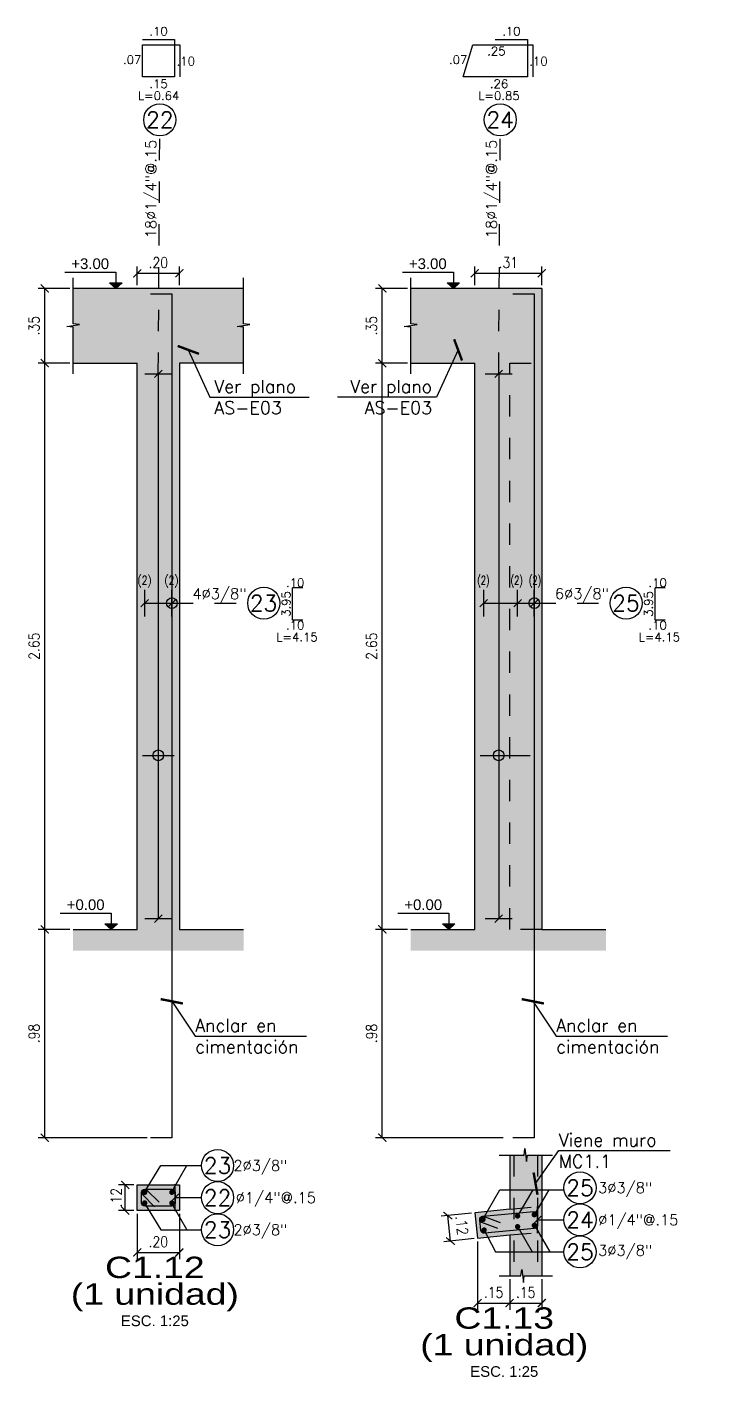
# Model space of a CAD drawing. Header units: millimetres. Extents: x -0.4 to 53.2, y 4.5 to 34.5.
# Drawn here: x 46.67 to 49.86, y 4.46 to 10.78 of the extents above; entities that cross this region are included whole.
import ezdxf
from ezdxf.enums import TextEntityAlignment as Align

# ---------------------------------------------------------------- set-up
doc = ezdxf.new("R2010")
doc.units = ezdxf.units.MM
doc.header["$LTSCALE"] = 0.05
doc.linetypes.add('DOT2', pattern=[3.175, 0, -3.175])
doc.linetypes.add('HIDDEN2', pattern=[4.7625, 3.175, -1.5875])
for name, color, linetype in [('ACHURADO', 1, 'Continuous'), ('ACOTADO', 2, 'Continuous'), ('CANT_INVIS', 2, 'HIDDEN2'), ('CONT_CORTE', 4, 'Continuous'), ('TEXTO_REFUERZO', 3, 'Continuous'), ('TITULOS', 1, 'Continuous'), ('TXT_IND', 2, 'Continuous')]:
    doc.layers.add(name, color=color, linetype=linetype)
doc.styles.add('ACOTAMIENTOS', font='romans.shx', dxfattribs={"width": 0.85})
doc.styles.add('ARIAL', font='arial.ttf')
doc.styles.get("Standard").update_dxf_attribs({"font": 'romans.shx'})
doc.dimstyles.new('ACOTA_25', dxfattribs={"dimscale": 0.025, "dimtxt": 2, "dimasz": 1.5, "dimexe": 1.25, "dimexo": 0.625, "dimgap": 1, "dimtad": 1, "dimzin": 4, "dimdsep": 46, "dimtxsty": 'ACOTAMIENTOS', "dimblk1": 'ARCHTICK', "dimblk2": 'ARCHTICK', "dimsah": 1, "dimcen": 1.5, "dimclrd": 1, "dimclre": 1, "dimclrt": 256, "dimadec": 0, "dimazin": 0, "dimtfac": 1, "dimtofl": 0, "dimtmove": 2, "dimatfit": 3, "dimldrblk": 'ARCHTICK', "dimfxl": 0, "dimtolj": 1, "dimtzin": 0, "dimarcsym": 0})

# ---------------------------------------------------------------- blocks, each defined once
blk = doc.blocks.new('COTA25')
at = {"layer": 'TEXTO_REFUERZO'}
blk.add_line((-0.0177, -0.0177), (0.0177, 0.0177), dxfattribs=at)
at = {"layer": 'TEXTO_REFUERZO', "color": 1}
blk.add_line((0, -0.0625), (0, 0.0625), dxfattribs=at)
blk = doc.blocks.new('_ARCHTICK')
at = {"color": 0, "linetype": 'ByBlock', "const_width": 0.15}
blk.add_lwpolyline([(-0.5, -0.5), (0.5, 0.5)], dxfattribs=at)
blk = doc.blocks.new('*D64')
at = {"layer": 'ACOTADO', "color": 1, "lineweight": -2}
for p, q in [((46.873, 9.2091), (46.7246, 9.2091)), ((46.7559, 6.5591), (46.7559, 9.2091)), ((46.873, 6.5591), (46.7246, 6.5591))]:
    blk.add_line(p, q, dxfattribs=at)
at = {"layer": 'DEFPOINTS', "color": 0}
for p in [(46.7559, 9.2091), (46.8886, 9.2091), (46.8886, 6.5591)]:
    blk.add_point(p, dxfattribs=at)
at = {"layer": 'ACOTADO', "color": 1, "lineweight": -2, "xscale": 0.03750000000000001, "yscale": 0.03750000000000001, "zscale": 0.03750000000000001}
for p, rotation in [((46.7559, 9.2091), 90), ((46.7559, 6.5591), 270)]:
    blk.add_blockref('_ARCHTICK', p, dxfattribs=dict(at, rotation=rotation))
at = {"layer": 'ACOTADO', "insert": (46.7059, 7.8841), "char_height": 0.05, "attachment_point": 5, "rotation": 90, "style": 'ACOTAMIENTOS'}
blk.add_mtext('\\A1;2.65', dxfattribs=at)
blk = doc.blocks.new('*D65')
at = {"layer": 'ACOTADO', "color": 1, "lineweight": -2}
for p, q in [((46.873, 9.5591), (46.7246, 9.5591)), ((46.7559, 9.2091), (46.7559, 9.5591)), ((46.873, 9.2091), (46.7246, 9.2091))]:
    blk.add_line(p, q, dxfattribs=at)
at = {"layer": 'DEFPOINTS', "color": 0}
for p in [(46.7559, 9.5591), (46.8886, 9.5591), (46.8886, 9.2091)]:
    blk.add_point(p, dxfattribs=at)
at = {"layer": 'ACOTADO', "color": 1, "lineweight": -2, "xscale": 0.03750000000000001, "yscale": 0.03750000000000001, "zscale": 0.03750000000000001}
for p, rotation in [((46.7559, 9.5591), 90), ((46.7559, 9.2091), 270)]:
    blk.add_blockref('_ARCHTICK', p, dxfattribs=dict(at, rotation=rotation))
at = {"layer": 'ACOTADO', "insert": (46.7059, 9.3841), "char_height": 0.05, "attachment_point": 5, "rotation": 90, "style": 'ACOTAMIENTOS'}
blk.add_mtext('\\A1;.35', dxfattribs=at)
blk = doc.blocks.new('*D66')
at = {"layer": 'ACOTADO', "color": 1, "lineweight": -2}
for p, q in [((46.873, 6.5591), (46.7246, 6.5591)), ((46.7559, 5.5841), (46.7559, 6.5591)), ((47.2351, 5.5841), (46.7246, 5.5841))]:
    blk.add_line(p, q, dxfattribs=at)
at = {"layer": 'DEFPOINTS', "color": 0}
for p in [(46.7559, 6.5591), (46.8886, 6.5591), (47.2508, 5.5841)]:
    blk.add_point(p, dxfattribs=at)
at = {"layer": 'ACOTADO', "color": 1, "lineweight": -2, "xscale": 0.03750000000000001, "yscale": 0.03750000000000001, "zscale": 0.03750000000000001}
for p, rotation in [((46.7559, 6.5591), 90), ((46.7559, 5.5841), 270)]:
    blk.add_blockref('_ARCHTICK', p, dxfattribs=dict(at, rotation=rotation))
at = {"layer": 'ACOTADO', "insert": (46.7059, 6.0716), "char_height": 0.05, "attachment_point": 5, "rotation": 90, "style": 'ACOTAMIENTOS'}
blk.add_mtext('\\A1;.98', dxfattribs=at)
blk = doc.blocks.new('*D67')
at = {"layer": 'ACOTADO', "color": 1, "linetype": 'HIDDEN2', "lineweight": -2}
for p, q in [((47.1886, 9.5747), (47.1886, 9.6609)), ((47.3858, 9.5747), (47.3858, 9.6609))]:
    blk.add_line(p, q, dxfattribs=at)
at = {"layer": 'ACOTADO', "color": 1, "lineweight": -2}
blk.add_line((47.1886, 9.6296), (47.3858, 9.6296), dxfattribs=at)
at = {"layer": 'DEFPOINTS', "color": 0}
for p in [(47.3858, 9.6296), (47.1886, 9.5591), (47.3858, 9.5591)]:
    blk.add_point(p, dxfattribs=at)
at = {"layer": 'ACOTADO', "color": 1, "lineweight": -2, "xscale": 0.03750000000000001, "yscale": 0.03750000000000001, "zscale": 0.03750000000000001, "rotation": 180}
blk.add_blockref('_ARCHTICK', (47.1886, 9.6296), dxfattribs=at)
at = {"layer": 'ACOTADO', "color": 1, "lineweight": -2, "xscale": 0.03750000000000001, "yscale": 0.03750000000000001, "zscale": 0.03750000000000001}
blk.add_blockref('_ARCHTICK', (47.3858, 9.6296), dxfattribs=at)
at = {"layer": 'ACOTADO', "insert": (47.2872, 9.6796), "char_height": 0.05, "attachment_point": 5, "style": 'ACOTAMIENTOS'}
blk.add_mtext('\\A1;.20', dxfattribs=at)
blk = doc.blocks.new('Nivel-elev')
at = {"layer": 'TXT_IND'}
blk.add_hatch(color=1, dxfattribs=at).paths.add_polyline_path([(-0.058, 0.051), (0.058, 0.051), (0, 0)])
for p, q in [((0, 0), (-0.058, 0.051)), ((-0.058, 0.051), (0.058, 0.051)), ((0.058, 0.051), (0, 0))]:
    blk.add_line(p, q, dxfattribs=at)
blk.add_lwpolyline([(-0.476, 0.151), (0, 0.151), (0, 0.051)], dxfattribs=at)
blk.add_attdef('+2.85', (-0.476, 0.171), '', height=0.0975, dxfattribs=at)
blk = doc.blocks.new('*D68')
at = {"layer": 'ACOTADO', "color": 1, "lineweight": -2}
for p, q in [((47.173, 5.3634), (47.101, 5.3634)), ((47.1323, 5.2434), (47.1323, 5.3634)), ((47.173, 5.2434), (47.101, 5.2434))]:
    blk.add_line(p, q, dxfattribs=at)
at = {"layer": 'DEFPOINTS', "color": 0}
for p in [(47.1323, 5.3634), (47.1886, 5.3634), (47.1886, 5.2434)]:
    blk.add_point(p, dxfattribs=at)
at = {"layer": 'ACOTADO', "color": 1, "lineweight": -2, "xscale": 0.03750000000000001, "yscale": 0.03750000000000001, "zscale": 0.03750000000000001}
for p, rotation in [((47.1323, 5.3634), 90), ((47.1323, 5.2434), 270)]:
    blk.add_blockref('_ARCHTICK', p, dxfattribs=dict(at, rotation=rotation))
at = {"layer": 'ACOTADO', "insert": (47.0904, 5.3034), "char_height": 0.05, "attachment_point": 5, "rotation": 90, "style": 'ACOTAMIENTOS'}
blk.add_mtext('\\A1;.12', dxfattribs=at)
blk = doc.blocks.new('*D69')
at = {"layer": 'ACOTADO', "color": 1, "lineweight": -2}
for p, q in [((47.1886, 5.2278), (47.1886, 5.0158)), ((47.3858, 5.2278), (47.3858, 5.0158)), ((47.1886, 5.047), (47.3858, 5.047))]:
    blk.add_line(p, q, dxfattribs=at)
at = {"layer": 'DEFPOINTS', "color": 0}
for p in [(47.1886, 5.2434), (47.3858, 5.2434), (47.3858, 5.047)]:
    blk.add_point(p, dxfattribs=at)
at = {"layer": 'ACOTADO', "color": 1, "lineweight": -2, "xscale": 0.03750000000000001, "yscale": 0.03750000000000001, "zscale": 0.03750000000000001, "rotation": 180}
blk.add_blockref('_ARCHTICK', (47.1886, 5.047), dxfattribs=at)
at = {"layer": 'ACOTADO', "color": 1, "lineweight": -2, "xscale": 0.03750000000000001, "yscale": 0.03750000000000001, "zscale": 0.03750000000000001}
blk.add_blockref('_ARCHTICK', (47.3858, 5.047), dxfattribs=at)
at = {"layer": 'ACOTADO', "insert": (47.2872, 5.097), "char_height": 0.05, "attachment_point": 5, "style": 'ACOTAMIENTOS'}
blk.add_mtext('\\A1;.20', dxfattribs=at)
blk = doc.blocks.new('Titulos')
at = {"layer": 'TITULOS', "color": 1, "style": 'ARIAL', "width": 1.25}
blk.add_attdef('TITULO_1', text='', height=0.2, dxfattribs=at).set_placement((0, 0.25), align=Align.MIDDLE_CENTER)
at = {"layer": 'TITULOS', "style": 'ARIAL', "width": 1.25}
blk.add_attdef('TITULO_2', text='', height=0.2, dxfattribs=at).set_placement((0, 0), align=Align.MIDDLE_CENTER)
at = {"layer": 'TITULOS', "color": 2, "width": 1.25}
for tag, p in [('ESCALA_1', (0, -0.25)), ('ESCALA_2', (0, -0.408))]:
    blk.add_attdef(tag, text='', height=0.1, dxfattribs=at).set_placement(p, align=Align.MIDDLE_CENTER)
blk = doc.blocks.new('*D56')
at = {"layer": 'ACOTADO', "color": 1, "lineweight": -2}
for p, q in [((48.4522, 9.2091), (48.3038, 9.2091)), ((48.3351, 6.5591), (48.3351, 9.2091)), ((48.4522, 6.5591), (48.3038, 6.5591))]:
    blk.add_line(p, q, dxfattribs=at)
at = {"layer": 'DEFPOINTS', "color": 0}
for p in [(48.3351, 9.2091), (48.4678, 9.2091), (48.4678, 6.5591)]:
    blk.add_point(p, dxfattribs=at)
at = {"layer": 'ACOTADO', "color": 1, "lineweight": -2, "xscale": 0.03750000000000001, "yscale": 0.03750000000000001, "zscale": 0.03750000000000001}
for p, rotation in [((48.3351, 9.2091), 90), ((48.3351, 6.5591), 270)]:
    blk.add_blockref('_ARCHTICK', p, dxfattribs=dict(at, rotation=rotation))
at = {"layer": 'ACOTADO', "insert": (48.2851, 7.8841), "char_height": 0.05, "attachment_point": 5, "rotation": 90, "style": 'ACOTAMIENTOS'}
blk.add_mtext('\\A1;2.65', dxfattribs=at)
blk = doc.blocks.new('*D57')
at = {"layer": 'ACOTADO', "color": 1, "lineweight": -2}
for p, q in [((48.4522, 9.5591), (48.3038, 9.5591)), ((48.3351, 9.2091), (48.3351, 9.5591)), ((48.4522, 9.2091), (48.3038, 9.2091))]:
    blk.add_line(p, q, dxfattribs=at)
at = {"layer": 'DEFPOINTS', "color": 0}
for p in [(48.3351, 9.5591), (48.4678, 9.5591), (48.4678, 9.2091)]:
    blk.add_point(p, dxfattribs=at)
at = {"layer": 'ACOTADO', "color": 1, "lineweight": -2, "xscale": 0.03750000000000001, "yscale": 0.03750000000000001, "zscale": 0.03750000000000001}
for p, rotation in [((48.3351, 9.5591), 90), ((48.3351, 9.2091), 270)]:
    blk.add_blockref('_ARCHTICK', p, dxfattribs=dict(at, rotation=rotation))
at = {"layer": 'ACOTADO', "insert": (48.2851, 9.3841), "char_height": 0.05, "attachment_point": 5, "rotation": 90, "style": 'ACOTAMIENTOS'}
blk.add_mtext('\\A1;.35', dxfattribs=at)
blk = doc.blocks.new('*D58')
at = {"layer": 'ACOTADO', "color": 1, "lineweight": -2}
for p, q in [((48.4522, 6.5591), (48.3038, 6.5591)), ((48.3351, 5.5841), (48.3351, 6.5591)), ((48.9005, 5.5841), (48.3038, 5.5841))]:
    blk.add_line(p, q, dxfattribs=at)
at = {"layer": 'DEFPOINTS', "color": 0}
for p in [(48.3351, 6.5591), (48.4678, 6.5591), (48.9161, 5.5841)]:
    blk.add_point(p, dxfattribs=at)
at = {"layer": 'ACOTADO', "color": 1, "lineweight": -2, "xscale": 0.03750000000000001, "yscale": 0.03750000000000001, "zscale": 0.03750000000000001}
for p, rotation in [((48.3351, 6.5591), 90), ((48.3351, 5.5841), 270)]:
    blk.add_blockref('_ARCHTICK', p, dxfattribs=dict(at, rotation=rotation))
at = {"layer": 'ACOTADO', "insert": (48.2851, 6.0716), "char_height": 0.05, "attachment_point": 5, "rotation": 90, "style": 'ACOTAMIENTOS'}
blk.add_mtext('\\A1;.98', dxfattribs=at)
blk = doc.blocks.new('*D59')
at = {"layer": 'ACOTADO', "color": 1, "linetype": 'HIDDEN2', "lineweight": -2}
for p, q in [((48.7678, 9.5747), (48.7678, 9.6609)), ((49.0811, 9.5747), (49.0811, 9.6609))]:
    blk.add_line(p, q, dxfattribs=at)
at = {"layer": 'ACOTADO', "color": 1, "lineweight": -2}
blk.add_line((48.7678, 9.6296), (49.0811, 9.6296), dxfattribs=at)
at = {"layer": 'DEFPOINTS', "color": 0}
for p in [(49.0811, 9.6296), (48.7678, 9.5591), (49.0811, 9.5591)]:
    blk.add_point(p, dxfattribs=at)
at = {"layer": 'ACOTADO', "color": 1, "lineweight": -2, "xscale": 0.03750000000000001, "yscale": 0.03750000000000001, "zscale": 0.03750000000000001, "rotation": 180}
blk.add_blockref('_ARCHTICK', (48.7678, 9.6296), dxfattribs=at)
at = {"layer": 'ACOTADO', "color": 1, "lineweight": -2, "xscale": 0.03750000000000001, "yscale": 0.03750000000000001, "zscale": 0.03750000000000001}
blk.add_blockref('_ARCHTICK', (49.0811, 9.6296), dxfattribs=at)
at = {"layer": 'ACOTADO', "insert": (48.9245, 9.6796), "char_height": 0.05, "attachment_point": 5, "style": 'ACOTAMIENTOS'}
blk.add_mtext('\\A1;.31', dxfattribs=at)
blk = doc.blocks.new('*D94')
at = {"layer": 'ACOTADO', "color": 1, "lineweight": -2}
for p, q in [((48.7523, 5.231), (48.6105, 5.2161)), ((48.6542, 5.1), (48.6416, 5.2194)), ((48.7648, 5.1117), (48.6231, 5.0968))]:
    blk.add_line(p, q, dxfattribs=at)
at = {"layer": 'DEFPOINTS', "color": 0}
for p in [(48.6416, 5.2194), (48.7678, 5.2326), (48.7803, 5.1133)]:
    blk.add_point(p, dxfattribs=at)
at = {"layer": 'ACOTADO', "color": 1, "lineweight": -2, "xscale": 0.03750000000000001, "yscale": 0.03750000000000001, "zscale": 0.03750000000000001}
for p, rotation in [((48.6416, 5.2194), 96.00000000015149), ((48.6542, 5.1), 276.0000000001515)]:
    blk.add_blockref('_ARCHTICK', p, dxfattribs=dict(at, rotation=rotation))
at = {"layer": 'ACOTADO', "insert": (48.7075, 5.1734), "char_height": 0.05, "attachment_point": 5, "rotation": 276, "style": 'ACOTAMIENTOS'}
blk.add_mtext('\\A1;.12', dxfattribs=at)
blk = doc.blocks.new('*D97')
at = {"layer": 'ACOTADO', "color": 1, "lineweight": -2, "ltscale": 0.2}
for p, q in [((48.7803, 5.0977), (48.7803, 4.7789)), ((48.9311, 4.9213), (48.9311, 4.7789)), ((48.7803, 4.8101), (48.9311, 4.8101))]:
    blk.add_line(p, q, dxfattribs=at)
at = {"layer": 'DEFPOINTS', "color": 0, "ltscale": 0.2}
for p in [(48.7803, 5.1133), (48.9311, 4.9369), (48.9311, 4.8101)]:
    blk.add_point(p, dxfattribs=at)
at = {"layer": 'ACOTADO', "color": 1, "lineweight": -2, "ltscale": 0.2, "xscale": 0.03750000000000001, "yscale": 0.03750000000000001, "zscale": 0.03750000000000001, "rotation": 180}
blk.add_blockref('_ARCHTICK', (48.7803, 4.8101), dxfattribs=at)
at = {"layer": 'ACOTADO', "color": 1, "lineweight": -2, "ltscale": 0.2, "xscale": 0.03750000000000001, "yscale": 0.03750000000000001, "zscale": 0.03750000000000001}
blk.add_blockref('_ARCHTICK', (48.9311, 4.8101), dxfattribs=at)
at = {"layer": 'ACOTADO', "ltscale": 0.2, "insert": (48.8557, 4.8601), "char_height": 0.05, "attachment_point": 5, "style": 'ACOTAMIENTOS'}
blk.add_mtext('\\A1;.15', dxfattribs=at)
blk = doc.blocks.new('*D98')
at = {"layer": 'ACOTADO', "color": 1, "lineweight": -2, "ltscale": 0.2}
for p, q in [((48.9311, 4.9213), (48.9311, 4.7789)), ((49.0811, 4.9213), (49.0811, 4.7789)), ((48.9311, 4.8101), (49.0811, 4.8101))]:
    blk.add_line(p, q, dxfattribs=at)
at = {"layer": 'DEFPOINTS', "color": 0, "ltscale": 0.2}
for p in [(48.9311, 4.9369), (49.0811, 4.9369), (49.0811, 4.8101)]:
    blk.add_point(p, dxfattribs=at)
at = {"layer": 'ACOTADO', "color": 1, "lineweight": -2, "ltscale": 0.2, "xscale": 0.03750000000000001, "yscale": 0.03750000000000001, "zscale": 0.03750000000000001, "rotation": 180}
blk.add_blockref('_ARCHTICK', (48.9311, 4.8101), dxfattribs=at)
at = {"layer": 'ACOTADO', "color": 1, "lineweight": -2, "ltscale": 0.2, "xscale": 0.03750000000000001, "yscale": 0.03750000000000001, "zscale": 0.03750000000000001}
blk.add_blockref('_ARCHTICK', (49.0811, 4.8101), dxfattribs=at)
at = {"layer": 'ACOTADO', "ltscale": 0.2, "insert": (49.0061, 4.8601), "char_height": 0.05, "attachment_point": 5, "style": 'ACOTAMIENTOS'}
blk.add_mtext('\\A1;.15', dxfattribs=at)

msp = doc.modelspace()

# ---------------------------------------------------------------- hatches: boundary and pattern name
at = {"layer": 'ACHURADO', "ltscale": 0.2}
h = msp.add_hatch(color=254, dxfattribs=at)
h.dxf.hatch_style = 1
h.paths.add_polyline_path([(47.6858, 9.3773), (47.6558, 9.3813), (47.6858, 9.3853), (47.6858, 9.5591), (46.8886, 9.5591), (46.8886, 9.3933), (46.9186, 9.3893), (46.8886, 9.3853), (46.8886, 9.2091), (47.1886, 9.2091), (47.1886, 6.5591), (46.8886, 6.5591), (46.8886, 6.4591), (47.6858, 6.4591), (47.6858, 6.5591), (47.3858, 6.5591), (47.3858, 9.2091), (47.6858, 9.2091)])
h = msp.add_hatch(color=254, dxfattribs=at)
h.dxf.hatch_style = 1
h.paths.add_polyline_path([(49.0811, 9.5591), (48.4678, 9.5591), (48.4678, 9.3933), (48.4978, 9.3893), (48.4678, 9.3853), (48.4678, 9.2091), (48.7678, 9.2091), (48.7678, 6.5591), (48.4678, 6.5591), (48.4678, 6.4591), (49.3811, 6.4591), (49.3811, 6.5591), (49.0811, 6.5591)])
h = msp.add_hatch(color=254, dxfattribs=at)
h.dxf.hatch_style = 1
h.paths.add_polyline_path([(49.0811, 5.5028), (49.0141, 5.5028), (49.0101, 5.4728), (49.0021, 5.5328), (48.9981, 5.5028), (48.9311, 5.5028), (48.9311, 5.2498), (48.7678, 5.2326), (48.7803, 5.1133), (48.9311, 5.1291), (48.9311, 4.9369), (48.9831, 4.9369), (48.9871, 4.9669), (48.9951, 4.9069), (48.9991, 4.9369), (49.0811, 4.9369)])
h = msp.add_hatch(color=254, dxfattribs=at)
h.dxf.hatch_style = 1
h.paths.add_polyline_path([(47.3858, 5.3634), (47.1886, 5.3634), (47.1886, 5.2434), (47.3858, 5.2434)])

# ---------------------------------------------------------------- linework, layer by layer
at = {"layer": 'CANT_INVIS', "ltscale": 0.3}
for p, q in [((48.9511, 5.5028), (48.9511, 4.9369)), ((49.0611, 5.5028), (49.0611, 4.9369)), ((48.9311, 5.2498), (49.0811, 5.2624)), ((48.9311, 5.1291), (49.0811, 5.1418))]:
    msp.add_line(p, q, dxfattribs=at)
msp.add_lwpolyline([(49.0811, 6.5591), (48.9311, 6.5591), (48.9311, 9.2091), (49.0811, 9.2091)], dxfattribs=at)
at = {"layer": 'CONT_CORTE'}
for p, q in [((49.0811, 9.5591), (49.0811, 6.5591)), ((46.8886, 9.2091), (47.1886, 9.2091)), ((47.1886, 6.5591), (47.1886, 9.2091)), ((47.3858, 9.2091), (47.3858, 6.5591)), ((47.6858, 9.2091), (47.3858, 9.2091)), ((48.4678, 9.2091), (48.7678, 9.2091)), ((48.7678, 6.5591), (48.7678, 9.2091)), ((46.8886, 6.5591), (47.1886, 6.5591)), ((47.3858, 6.5591), (47.6858, 6.5591)), ((48.4678, 6.5591), (48.7678, 6.5591)), ((49.0811, 6.5591), (49.3811, 6.5591)), ((49.0811, 5.5028), (49.0811, 4.9369))]:
    msp.add_line(p, q, dxfattribs=at)
at = {"layer": 'CONT_CORTE', "color": 1}
for points in [[(46.8886, 9.1591), (46.8886, 9.3773), (46.8586, 9.3813), (46.9186, 9.3893), (46.8886, 9.3933), (46.8886, 9.6091)], [(47.6858, 9.1591), (47.6858, 9.3773), (47.6558, 9.3813), (47.7158, 9.3893), (47.6858, 9.3933), (47.6858, 9.6091)], [(48.4678, 9.1591), (48.4678, 9.3773), (48.4378, 9.3813), (48.4978, 9.3893), (48.4678, 9.3933), (48.4678, 9.6091)], [(48.8811, 4.9369), (48.9831, 4.9369), (48.9871, 4.9669), (48.9951, 4.9069), (48.9991, 4.9369), (49.1311, 4.9369)]]:
    msp.add_lwpolyline(points, dxfattribs=at)
at = {"layer": 'CONT_CORTE'}
for points in [[(47.6858, 9.5591), (46.8886, 9.5591)], [(49.0811, 9.5591), (48.4678, 9.5591)], [(48.9311, 5.5028), (48.9311, 5.2498), (48.7678, 5.2326), (48.7803, 5.1133), (48.9311, 5.1291), (48.9311, 4.9369)]]:
    msp.add_lwpolyline(points, dxfattribs=at)
at = {"layer": 'CONT_CORTE', "color": 1, "ltscale": 0.2}
msp.add_lwpolyline([(48.8811, 5.5028), (48.9981, 5.5028), (49.0021, 5.5328), (49.0101, 5.4728), (49.0141, 5.5028), (49.1311, 5.5028)], dxfattribs=at)
at = {"layer": 'CONT_CORTE'}
msp.add_lwpolyline([(47.1886, 5.2434), (47.1886, 5.3634), (47.3858, 5.3634), (47.3858, 5.2434)], close=True, dxfattribs=at)
at = {"layer": 'TEXTO_REFUERZO', "color": 3, "linetype": 'DOT2', "ltscale": 0.25}
for p, q in [((47.2872, 9.1591), (47.2942, 10.2725)), ((48.8795, 9.1591), (48.8865, 10.2725))]:
    msp.add_line(p, q, dxfattribs=at)
at = {"layer": 'TEXTO_REFUERZO', "color": 1}
for p, q in [((47.2872, 9.1591), (47.2872, 6.6094)), ((48.8795, 9.1591), (48.8795, 6.6094)), ((47.2236, 8.0857), (47.3508, 8.0857)), ((48.8097, 8.0857), (49.0461, 8.0857)), ((47.3658, 5.3034), (47.4896, 5.3034)), ((49.0611, 5.1995), (49.185, 5.1995))]:
    msp.add_line(p, q, dxfattribs=at)
at = {"layer": 'TEXTO_REFUERZO', "color": 5, "linetype": 'Continuous'}
for p, q in [((47.2136, 7.3736), (47.3608, 7.3736)), ((48.7928, 7.3736), (49.0261, 7.3736))]:
    msp.add_line(p, q, dxfattribs=at)
for points in [[(47.2137, 10.7235), (47.3637, 10.7235), (47.3637, 10.5485), (47.2137, 10.5485), (47.2137, 10.6985), (47.3887, 10.6985), (47.3887, 10.5485)], [(48.8638, 10.7235), (49.0138, 10.7235), (49.0138, 10.5485), (48.7135, 10.5485), (48.7585, 10.6985), (49.0388, 10.6985), (49.0388, 10.5485)], [(47.9626, 8.0069), (47.9154, 8.0069), (47.9154, 8.1569), (47.9154, 8.1569)], [(47.9626, 8.1569), (47.9154, 8.1569)], [(49.6579, 8.0069), (49.6108, 8.0069), (49.6108, 8.1569), (49.6108, 8.1569)], [(49.6579, 8.1569), (49.6108, 8.1569)]]:
    msp.add_lwpolyline(points, dxfattribs=at)
at = {"layer": 'TEXTO_REFUERZO', "color": 5}
for points in [[(47.2508, 9.5341), (47.3508, 9.5341), (47.3508, 5.5841), (47.2508, 5.5841)], [(48.9461, 9.5341), (49.0461, 9.5341), (49.0461, 5.5841), (48.9461, 5.5841)]]:
    msp.add_lwpolyline(points, dxfattribs=at)
at = {"layer": 'TEXTO_REFUERZO', "color": 1}
for points in [[(47.2234, 5.3284), (47.2984, 5.4534), (47.4896, 5.4534)], [(47.3493, 5.3284), (47.4214, 5.4534)], [(48.8024, 5.1966), (48.8855, 5.3406), (49.1855, 5.3406)], [(48.9721, 5.2223), (49.0404, 5.3406)], [(49.0503, 5.228), (49.1153, 5.3406)], [(47.2234, 5.2784), (47.2984, 5.1534), (47.4896, 5.1534)], [(47.3493, 5.2784), (47.4214, 5.1534)], [(48.8086, 5.1573), (48.8646, 5.0495), (49.1858, 5.0495)], [(48.9712, 5.1632), (49.0369, 5.0495)], [(49.0494, 5.1688), (49.1183, 5.0495)]]:
    msp.add_lwpolyline(points, dxfattribs=at)
at = {"layer": 'TEXTO_REFUERZO', "color": 5}
for points in [[(47.2086, 5.2784), (47.2086, 5.3284, -0.414214), (47.2236, 5.3434), (47.3508, 5.3434, -0.414214), (47.3658, 5.3284), (47.3658, 5.2784, -0.414214), (47.3508, 5.2634), (47.2236, 5.2634, -0.414214)], [(49.0477, 5.1584), (48.8131, 5.1368, -0.414214), (48.7966, 5.1502), (48.7914, 5.1999, -0.414214), (48.8047, 5.2164), (49.0446, 5.2385, -0.445229), (49.0611, 5.2235), (49.0611, 5.1733, -0.383864)]]:
    msp.add_lwpolyline(points, format="xyb", close=True, dxfattribs=at)
for points in [[(47.2696, 5.2612), (47.213, 5.3178, -1), (47.2342, 5.339), (47.2908, 5.2824)], [(48.8757, 5.1591), (48.8009, 5.1875, -1), (48.8116, 5.2155), (48.8864, 5.1871)]]:
    msp.add_lwpolyline(points, format="xyb", dxfattribs=at)
at = {"layer": 'TEXTO_REFUERZO', "color": 1, "const_width": 0.0125}
for points in [[(47.2174, 5.3284, 1), (47.2299, 5.3284, 1)], [(47.357, 5.3284, -1), (47.3445, 5.3284, -1)], [(47.2174, 5.2784, -1), (47.2299, 5.2784, -1)], [(47.357, 5.2784, 1), (47.3445, 5.2784, 1)], [(48.8, 5.2015, 1), (48.8125, 5.2015, 1)], [(48.9616, 5.2179, 1), (48.9741, 5.2179, 1)], [(49.0398, 5.2236, 1), (49.0523, 5.2236, 1)], [(49.0399, 5.1733, 1), (49.0524, 5.1733, 1)], [(48.8052, 5.1518, 1), (48.8177, 5.1518, 1)], [(48.9617, 5.1676, 1), (48.9742, 5.1676, 1)]]:
    msp.add_lwpolyline(points, format="xyb", close=True, dxfattribs=at)
at = {"layer": 'TEXTO_REFUERZO', "color": 3}
for centre, radius in [((47.2942, 10.3478), 0.0753), ((48.8865, 10.3478), 0.0753), ((47.7806, 8.0857), 0.075), ((49.476, 8.0857), 0.075), ((47.5646, 5.4534), 0.075), ((47.5646, 5.3034), 0.075), ((49.26, 5.3495), 0.075), ((49.26, 5.1995), 0.075), ((47.5646, 5.1534), 0.075), ((49.26, 5.0495), 0.075)]:
    msp.add_circle(centre, radius, dxfattribs=at)
at = {"layer": 'TEXTO_REFUERZO', "color": 1}
for centre in [(47.3508, 8.0857), (49.0461, 8.0857), (47.2872, 7.3736), (48.8795, 7.3736)]:
    msp.add_circle(centre, 0.025, dxfattribs=at)
at = {"layer": 'TEXTO_REFUERZO', "color": 3, "linetype": 'DOT2', "ltscale": 0.25, "start_tangent": (1, 0), "end_tangent": (1, 0)}
for points in [[(47.3508, 8.0857), (47.7056, 8.0857)], [(49.0461, 8.0857), (49.401, 8.0857)]]:
    msp.add_spline(points, degree=3, dxfattribs=at)

# ---------------------------------------------------------------- block references
at = {"xscale": -1, "rotation": 270}
for p in [(47.2872, 9.1591), (48.8795, 9.159), (47.2872, 6.6094), (48.8795, 6.6094)]:
    msp.add_blockref('COTA25', p, dxfattribs=at)
at = {"layer": 'TEXTO_REFUERZO', "color": 1, "linetype": 'Continuous'}
for p in [(47.2236, 8.0857), (47.3508, 8.0857), (48.8097, 8.0857), (48.9681, 8.0857), (49.0461, 8.0857)]:
    msp.add_blockref('COTA25', p, dxfattribs=at)
at = {"layer": 'TEXTO_REFUERZO', "color": 5}
for p in [(47.3658, 5.3034), (49.0611, 5.1995)]:
    msp.add_blockref('COTA25', p, dxfattribs=at)
at = {"layer": 'TITULOS'}
ref = msp.add_blockref('Titulos', (47.2711, 4.8522), dxfattribs=dict(at, xscale=0.5, yscale=0.5, zscale=0.5))
ref.add_attrib('TITULO_1', 'C1.12', dxfattribs={"color": 1, "height": 0.1, "style": 'ARIAL', "width": 1.25}).set_placement((47.2711, 4.9772), align=Align.MIDDLE_CENTER)
ref.add_attrib('TITULO_2', '(1 unidad)', dxfattribs={"height": 0.1, "style": 'ARIAL', "width": 1.25}).set_placement((47.2711, 4.8522), align=Align.MIDDLE_CENTER)
ref.add_attrib('ESCALA_1', 'ESC. 1:25', dxfattribs={"color": 2, "height": 0.05, "style": 'ARIAL'}).set_placement((47.2711, 4.727), align=Align.MIDDLE_CENTER)
ref = msp.add_blockref('Titulos', (48.9055, 4.615), dxfattribs=dict(at, xscale=0.5, yscale=0.5, zscale=0.5))
ref.add_attrib('TITULO_1', 'C1.13', dxfattribs={"color": 1, "height": 0.1, "style": 'ARIAL', "width": 1.25}).set_placement((48.9055, 4.74), align=Align.MIDDLE_CENTER)
ref.add_attrib('TITULO_2', '(1 unidad)', dxfattribs={"height": 0.1, "style": 'ARIAL', "width": 1.25}).set_placement((48.9055, 4.615), align=Align.MIDDLE_CENTER)
ref.add_attrib('ESCALA_1', 'ESC. 1:25', dxfattribs={"color": 2, "height": 0.05, "style": 'ARIAL'}).set_placement((48.9055, 4.4898), align=Align.MIDDLE_CENTER)
at = {"layer": 'TXT_IND'}
ref = msp.add_blockref('Nivel-elev', (47.0886, 9.5591), dxfattribs=dict(at, xscale=0.5, yscale=0.5, zscale=0.5))
ref.add_attrib('+2.85', '+3.00', dxfattribs={"height": 0.05, "style": 'ARIAL'}).set_placement((46.9687, 9.6345), align=Align.BOTTOM_CENTER)
ref = msp.add_blockref('Nivel-elev', (48.6678, 9.5591), dxfattribs=dict(at, xscale=0.5, yscale=0.5, zscale=0.5))
ref.add_attrib('+2.85', '+3.00', dxfattribs={"height": 0.05, "style": 'ARIAL'}).set_placement((48.5479, 9.6345), align=Align.BOTTOM_CENTER)
ref = msp.add_blockref('Nivel-elev', (47.0667, 6.5591), dxfattribs=dict(at, xscale=0.5, yscale=0.5, zscale=0.5))
ref.add_attrib('+2.85', '+0.00', dxfattribs={"height": 0.05, "style": 'ARIAL'}).set_placement((46.9474, 6.6345), align=Align.BOTTOM_CENTER)
ref = msp.add_blockref('Nivel-elev', (48.6459, 6.5591), dxfattribs=dict(at, xscale=0.5, yscale=0.5, zscale=0.5))
ref.add_attrib('+2.85', '+0.00', dxfattribs={"height": 0.05, "style": 'ARIAL'}).set_placement((48.5266, 6.6345), align=Align.BOTTOM_CENTER)

# ---------------------------------------------------------------- texts
at = {"layer": 'TEXTO_REFUERZO', "color": 2}
for s, p in [('.10', (47.2887, 10.7624)), ('.10', (48.9388, 10.7624)), ('.25', (48.8686, 10.6697)), ('.07', (47.1651, 10.6293)), ('.10', (47.4156, 10.6224)), ('.07', (48.6902, 10.6293)), ('.10', (49.0656, 10.6224)), ('.15', (47.2887, 10.5167)), ('.26', (48.881, 10.5167)), ('L=0.64', (47.2887, 10.4609)), ('L=0.85', (48.881, 10.4609))]:
    msp.add_text(s, height=0.04, dxfattribs=at).set_placement(p, align=Align.MIDDLE_CENTER)
at = {"layer": 'TEXTO_REFUERZO', "color": 3}
for s, p in [('22', (47.2942, 10.3478)), ('24', (48.8865, 10.3478)), ('23', (47.7796, 8.0857)), ('25', (49.475, 8.0857)), ('23', (47.5646, 5.4534)), ('25', (49.26, 5.3495)), ('22', (47.5646, 5.3034)), ('23', (47.5646, 5.1534)), ('24', (49.26, 5.1995)), ('25', (49.26, 5.0495))]:
    msp.add_text(s, height=0.075, dxfattribs=at).set_placement(p, align=Align.MIDDLE_CENTER)
at = {"layer": 'TEXTO_REFUERZO', "color": 2}
for p in [(47.293, 10.2546), (48.8853, 10.2546)]:
    msp.add_text('18%%C1/4"@.15', height=0.05, rotation=90, dxfattribs=at).set_placement(p, align=Align.BOTTOM_RIGHT)
at = {"layer": 'TEXTO_REFUERZO', "color": 2, "linetype": 'Continuous'}
for width, p in [(0.8, (47.2559, 8.1611)), (0.8, (47.3819, 8.1611)), (0.7, (48.837, 8.1611)), (0.7, (48.9927, 8.1611)), (0.7, (49.0782, 8.1611))]:
    msp.add_text('(2)', height=0.04, dxfattribs=dict(at, width=width)).set_placement(p, align=Align.BOTTOM_RIGHT)
at = {"layer": 'TEXTO_REFUERZO', "color": 2}
for s, p in [('4%%C3/8"', (47.4471, 8.1302)), ('6%%C3/8"', (49.1425, 8.1302)), ('2%%C3/8"', (47.6386, 5.4534)), ('3%%C3/8"', (49.345, 5.3495)), ('%%C1/4"@.15', (47.6496, 5.3034)), ('2%%C3/8"', (47.6386, 5.1532)), ('%%C1/4"@.15', (49.345, 5.1995)), ('3%%C3/8"', (49.345, 5.0566))]:
    msp.add_text(s, height=0.05, dxfattribs=at).set_placement(p, align=Align.MIDDLE_LEFT)
at = {"layer": 'TEXTO_REFUERZO', "color": 2, "linetype": 'Continuous'}
for s, p in [('.10', (47.9277, 8.1815)), ('.10', (49.6231, 8.1815)), ('.10', (47.9277, 7.9824)), ('.10', (49.6231, 7.9824)), ('L=4.15', (47.9359, 7.9271)), ('L=4.15', (49.6312, 7.9271))]:
    msp.add_text(s, height=0.04, dxfattribs=at).set_placement(p, align=Align.MIDDLE_CENTER)
for p in [(47.8851, 8.0819), (49.5805, 8.0819)]:
    msp.add_text('3.95', height=0.04, rotation=90, dxfattribs=at).set_placement(p, align=Align.MIDDLE_CENTER)
at = {"layer": 'TXT_IND', "color": 4, "char_height": 0.06}
for s, insert, attachment_point in [('Ver plano\\PAS-E03', (47.5491, 9.0502), 4), ('Ver plano\\PAS-E03', (48.5681, 9.0502), 6), ('Anclar en \\Pcimentación', (47.4596, 6.0597), 4), ('Anclar en \\Pcimentación', (49.1484, 6.0597), 4), ('Viene muro\\PMC1.1', (49.1605, 5.5236), 4)]:
    msp.add_mtext(s, dxfattribs=dict(at, insert=insert, attachment_point=attachment_point))

# ---------------------------------------------------------------- dimensions: what is measured, and where the dimension line sits
at = {"layer": 'ACOTADO'}
for base, p1, p2, picture, middle in [((47.3858, 9.6296), (47.1886, 9.5591), (47.3858, 9.5591), '*D67', (47.2872, 9.6796)), ((49.0811, 9.6296), (48.7678, 9.5591), (49.0811, 9.5591), '*D59', (48.9245, 9.6796)), ((47.3858, 5.047), (47.1886, 5.2434), (47.3858, 5.2434), '*D69', (47.2872, 5.097))]:
    dim = msp.add_linear_dim(base=base, p1=p1, p2=p2, dimstyle='ACOTA_25', dxfattribs=at)
    dim.commit()
    dim.dimension.update_dxf_attribs({"geometry": picture, "text_midpoint": middle})
for base, p1, p2, picture, middle in [((46.7559, 9.5591), (46.8886, 9.2091), (46.8886, 9.5591), '*D65', (46.7059, 9.3841)), ((48.3351, 9.5591), (48.4678, 9.2091), (48.4678, 9.5591), '*D57', (48.2851, 9.3841)), ((46.7559, 9.2091), (46.8886, 6.5591), (46.8886, 9.2091), '*D64', (46.7059, 7.8841)), ((48.3351, 9.2091), (48.4678, 6.5591), (48.4678, 9.2091), '*D56', (48.2851, 7.8841)), ((46.7558816382, 6.5591125702), (47.2507683641, 5.5841125702), (46.8886045154, 6.5591125702), '*D66', (46.7058816382, 6.0716125702)), ((48.3350783612, 6.5591125702), (48.9161325185, 5.5841125702), (48.4678012384, 6.5591125702), '*D58', (48.2850783612, 6.0716125702))]:
    dim = msp.add_linear_dim(base=base, p1=p1, p2=p2, angle=90, dimstyle='ACOTA_25', dxfattribs=at)
    dim.commit()
    dim.dimension.update_dxf_attribs({"geometry": picture, "text_midpoint": middle})
for base, p1, p2, angle, picture, middle, dimtype in [((47.1323, 5.3634), (47.1886, 5.2434), (47.1886, 5.3634), 90, '*D68', (47.0904, 5.3034), 160), ((48.6416, 5.2194), (48.7803, 5.1133), (48.7678, 5.2326), 96, '*D94', (48.7075, 5.1734), 161)]:
    dim = msp.add_linear_dim(base=base, p1=p1, p2=p2, angle=angle, dimstyle='ACOTA_25', dxfattribs=at)
    dim.commit()
    dim.dimension.update_dxf_attribs({"geometry": picture, "text_midpoint": middle, "dimtype": dimtype})
at = {"layer": 'ACOTADO', "ltscale": 0.2}
for base, p1, p2, picture, middle in [((48.9311, 4.8101), (48.7803, 5.1133), (48.9311, 4.9369), '*D97', (48.8557, 4.8601)), ((49.0811, 4.8101), (48.9311, 4.9369), (49.0811, 4.9369), '*D98', (49.0061, 4.8601))]:
    dim = msp.add_linear_dim(base=base, p1=p1, p2=p2, dimstyle='ACOTA_25', dxfattribs=at)
    dim.commit()
    dim.dimension.update_dxf_attribs({"geometry": picture, "text_midpoint": middle})

# ---------------------------------------------------------------- leaders
at = {"layer": 'TXT_IND', "annotation_type": 0, "has_hookline": 1}
for points, hookline_direction, text_width in [([(47.4276, 9.2712), (47.5289, 9.0502), (47.9924, 9.0502)], 0, 0.4286), ([(48.6896, 9.2712), (48.5883, 9.0502), (48.1249, 9.0502)], 1, 0.4286), ([(47.3504, 6.2224), (47.4596, 6.0597), (47.9804, 6.0597)], 0, 0.5171), ([(49.0392, 6.2224), (49.1484, 6.0597), (49.6692, 6.0597)], 0, 0.5171), ([(49.052, 5.369), (49.1605, 5.5236), (49.6813, 5.5236)], 0, 0.5114)]:
    msp.add_leader(points, dimstyle='ACOTA_25', override={"dimasz": 3, "dimgap": 1, "dimtad": 0}, dxfattribs=dict(at, hookline_direction=hookline_direction, text_width=text_width))

doc.saveas('drawing.dxf')
